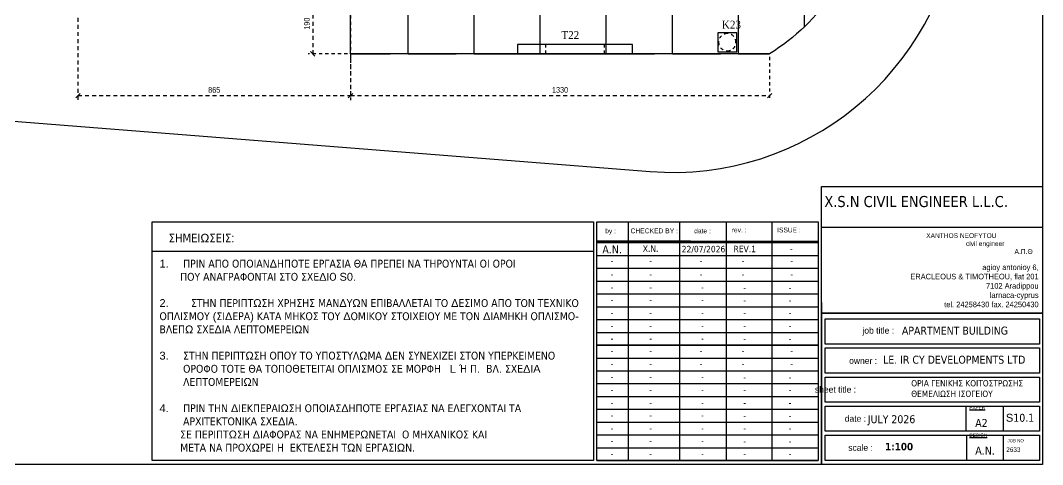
# Model space of a CAD drawing. Header units: millimetres. Extents: x -2171 to 1563, y -1758 to -1505.
# Drawn here: x -1550.93 to -1518.5, y -1684.86 to -1670.78 of the extents above; entities that cross this region are included whole.
import ezdxf

# ---------------------------------------------------------------- set-up
doc = ezdxf.new("R2010")
doc.units = ezdxf.units.MM
doc.header["$PDMODE"] = 32
for name, pattern in [('DASHED2', [0.375, 0.25, -0.125]), ('DOT', [0.025, 0, -0.025]), ('HIDDEN', [0.375, 0.25, -0.125]), ('HIDDEN2', [0.1875, 0.125, -0.0625])]:
    doc.linetypes.add(name, pattern=pattern)
doc.layers.get('Defpoints').update_dxf_attribs({"color": 6})
for name, color, linetype in [('-S_TEXT', 3, 'Continuous'), ('ANOIGMATA', 7, 'Continuous'), ('Col_Det_Fill', 7, 'Continuous'), ('Geo_Col', 7, 'Continuous'), ('Geo_Lines', 7, 'Continuous'), ('pinakaki', 153, 'Continuous'), ('Text_Col_-1', 7, 'Continuous')]:
    doc.layers.add(name, color=color, linetype=linetype)
doc.layers.add('A-ANNO-DIMS', color=1, linetype='Continuous', lineweight=9)
doc.layers.add('TEXT', color=20, linetype='Continuous', lineweight=13)
doc.styles.add('1-100', font='arial.ttf', dxfattribs={"width": 0.8})
doc.styles.add('S1TmsNwRmn11_b_934_161', font='times.ttf', dxfattribs={"width": 0.933629, "height": 0.001087})
doc.styles.get("Standard").update_dxf_attribs({"font": 'tahoma.ttf'})
doc.dimstyles.new('Copy of 1-100', dxfattribs={"dimtxt": 0.18, "dimasz": 0.14, "dimexe": 0.14, "dimexo": 0.1, "dimgap": 0.09, "dimtad": 1, "dimdec": 0, "dimlfac": 100, "dimrnd": 5, "dimzin": 5, "dimdsep": 46, "dimtxsty": '1-100', "dimblk": 'OBLIQUE', "dimcen": 0.09, "dimclrd": 1, "dimclre": 1, "dimclrt": 2, "dimadec": 0, "dimazin": 0, "dimtfac": 1, "dimtdec": 0, "dimtix": 1, "dimtmove": 2, "dimatfit": 3, "dimfxl": 5, "dimfxlon": 1, "dimtolj": 1, "dimtzin": 5, "dimarcsym": 0})

# ---------------------------------------------------------------- blocks, each defined once
blk = doc.blocks.new('LABEL 1')
at = {"color": 0}
for p, q in [((118391.268, -209928.524), (118398.288, -209928.524)), ((118392.259, -209928.524), (118392.259, -209936.09)), ((118393.899, -209936.09), (118393.899, -209928.524)), ((118395.385, -209936.09), (118395.385, -209928.524)), ((118396.826, -209936.09), (118396.826, -209928.524)), ((118405.409, -209928.699), (118398.39, -209928.699)), ((118394.242, -209929.133), (118391.27, -209929.133)), ((118391.27, -209929.133), (118398.289, -209929.133)), ((118398.289, -209929.184), (118391.27, -209929.184)), ((118398.289, -209929.133), (118398.289, -209929.184)), ((118398.39, -209931.085), (118398.39, -209936.218)), ((118398.512, -209932.4), (118398.512, -209931.601)), ((118398.512, -209933.321), (118398.512, -209932.522)), ((118398.512, -209934.242), (118398.512, -209933.444)), ((118398.512, -209935.164), (118398.512, -209934.365)), ((118398.512, -209936.085), (118398.512, -209935.286))]:
    blk.add_line(p, q, dxfattribs=at)
at = {"linetype": 'Continuous', "ltscale": 0.5}
blk.add_line((118391.162, -209929.467), (118377.159, -209929.467), dxfattribs=at)
at = {"color": 3}
blk.add_line((118398.289, -209930.348), (118398.289, -209932.434), dxfattribs=at)
for points in [[(118398.39, -209927.405), (118405.409, -209927.405)], [(118391.27, -209932.434), (118398.289, -209932.434)], [(118391.27, -209935.278), (118398.289, -209935.278)]]:
    blk.add_lwpolyline(points)
at = {"color": 0}
for points in [[(118398.39, -209927.405), (118405.409, -209927.405), (118405.409, -209931.414), (118398.39, -209931.414)], [(118391.27, -209928.524), (118398.289, -209928.524), (118398.289, -209932.434), (118391.27, -209932.434)], [(118391.27, -209928.524), (118398.289, -209928.524), (118398.289, -209936.09), (118391.27, -209936.09)], [(118398.39, -209931.414), (118405.409, -209931.414), (118405.409, -209936.218), (118398.39, -209936.218)]]:
    blk.add_lwpolyline(points, close=True, dxfattribs=at)
at = {"linetype": 'Continuous', "ltscale": 0.5}
blk.add_lwpolyline([(118377.159, -209928.524), (118391.162, -209928.524), (118391.162, -209936.085), (118377.159, -209936.085)], close=True, dxfattribs=at)
at = {"color": 0}
for points in [[(118391.27, -209929.59), (118398.289, -209929.59)], [(118391.27, -209929.996), (118398.289, -209929.996)], [(118391.27, -209930.403), (118398.289, -209930.403)], [(118391.27, -209930.809), (118398.289, -209930.809)], [(118391.27, -209931.215), (118398.289, -209931.215)], [(118391.27, -209931.621), (118398.289, -209931.621)], [(118398.512, -209931.601), (118405.313, -209931.601), (118405.313, -209932.4), (118398.512, -209932.4)], [(118391.27, -209932.028), (118398.289, -209932.028)], [(118391.27, -209932.434), (118398.289, -209932.434)], [(118398.512, -209932.522), (118405.313, -209932.522), (118405.313, -209933.321), (118398.512, -209933.321)], [(118391.27, -209932.84), (118398.289, -209932.84)], [(118391.27, -209933.246), (118398.289, -209933.246)], [(118398.512, -209933.444), (118405.313, -209933.444), (118405.313, -209934.242), (118398.512, -209934.242)], [(118391.27, -209933.653), (118398.289, -209933.653)], [(118391.27, -209934.059), (118398.289, -209934.059)], [(118391.27, -209934.465), (118398.289, -209934.465)], [(118398.512, -209934.365), (118405.313, -209934.365), (118405.313, -209935.164), (118398.512, -209935.164)], [(118402.978, -209934.365), (118402.978, -209935.164)], [(118404.155, -209934.365), (118404.155, -209935.164)], [(118391.27, -209934.871), (118398.289, -209934.871)], [(118398.512, -209935.286), (118405.313, -209935.286), (118405.313, -209936.085), (118398.512, -209936.085)], [(118402.998, -209935.286), (118402.998, -209936.085)], [(118404.155, -209935.286), (118404.155, -209936.085)], [(118391.27, -209935.684), (118398.289, -209935.684)], [(118391.27, -209936.09), (118398.289, -209936.09)]]:
    blk.add_lwpolyline(points, dxfattribs=at)
at = {"layer": '-S_TEXT', "color": 3, "insert": (118377.391, -209929.723), "char_height": 0.25, "attachment_point": 1}
blk.add_mtext_dynamic_manual_height_columns('\\pxi-3,l3,ql,t3;{\\fArial|b0|i0|c186|p34;1.^I}ΠΡΙΝ ΑΠΟ ΟΠΟΙΑΝ{\\fArial|b0|i0|c186|p34;Δ}ΗΠΟΤΕ ΕΡΓΑΣΙΑ ΘΑ ΠΡΕΠΕΙ ΝΑ ΤΗΡΟΥΝΤΑΙ ΟΙ ΟΡΟΙ\\P\\pi0,l0,q*,tz;       ΠΟΥ ΑΝΑΓΡΑΦΟΝΤΑΙ ΣΤΟ ΣΧΕ{\\fArial|b0|i0|c186|p34;Δ}ΙΟ {\\fArial|b0|i0|c186|p34;S0.\\P\\P\\pi-3,l3,ql,t3;2.^I}ΣΤΗΝ ΠΕΡΙΠΤ{\\fArial|b0|i0|c186|p34;Ω}ΣΗ ΧΡΗΣΗΣ ΜΑΝ{\\fArial|b0|i0|c186|p34;Δ}Υ{\\fArial|b0|i0|c186|p34;Ω}Ν ΕΠΙΒΑΛΛΕΤΑΙ ΤΟ {\\fArial|b0|i0|c186|p34;Δ}ΕΣΙΜΟ ΑΠΟ ΤΟΝ ΤΕΧΝΙΚΟ ΟΠΛΙΣΜΟΥ {\\fArial|b0|i0|c186|p34;(}ΣΙ{\\fArial|b0|i0|c186|p34;Δ}ΕΡΑ{\\fArial|b0|i0|c186|p34;) }ΚΑΤΑ ΜΗΚΟΣ ΤΟΥ {\\fArial|b0|i0|c186|p34;Δ}ΟΜΙΚΟΥ ΣΤΟΙΧΕΙΟΥ ΜΕ ΤΟΝ {\\fArial|b0|i0|c186|p34;Δ}ΙΑΜΗΚΗ ΟΠΛΙΣΜΟ{\\fArial|b0|i0|c186|p34;- }ΒΛΕΠ{\\fArial|b0|i0|c186|p34;Ω }ΣΧΕ{\\fArial|b0|i0|c186|p34;Δ}ΙΑ ΛΕΠΤΟΜΕΡΕΙ{\\fArial|b0|i0|c186|p34;Ω}Ν\\P\\pi0,l0,q*,tz;\\P\\pi-3,l3,ql,t3;{\\fArial|b0|i0|c186|p34;3.^I}ΣΤΗΝ ΠΕΡΙΠΤ{\\fArial|b0|i0|c186|p34;Ω}ΣΗ ΟΠΟΥ ΤΟ ΥΠΟΣΤΥΛ{\\fArial|b0|i0|c186|p34;Ω}ΜΑ {\\fArial|b0|i0|c186|p34;Δ}ΕΝ ΣΥΝΕΧΙΖΕΙ ΣΤΟΝ ΥΠΕΡΚΕΙΜΕΝΟ ΟΡΟΦΟ ΤΟΤΕ ΘΑ ΤΟΠΟΘΕΤΕΙΤΑΙ ΟΠΛΙΣΜΟΣ ΣΕ ΜΟΡΦH   {\\fArial|b0|i0|c186|p34;L }Ή Π{\\fArial|b0|i0|c186|p34;. } ΒΛ{\\fArial|b0|i0|c186|p34;. }ΣΧΕ{\\fArial|b0|i0|c186|p34;Δ}Ι{\\fArial|b0|i0|c186|p34;A }ΛΕΠΤΟΜΕΡΕΙ{\\fArial|b0|i0|c186|p34;Ω}Ν\\P\\pi0,l0,q*,tz;\\P\\pi-3,l3,ql,t3;{\\fArial|b0|i0|c186|p34;4.^I}ΠΡΙΝ ΤΗΝ {\\fArial|b0|i0|c186|p34;Δ}ΙΕΚΠΕΡΑΙ{\\fArial|b0|i0|c186|p34;Ω}ΣΗ ΟΠΟΙΑΣ{\\fArial|b0|i0|c186|p34;Δ}ΗΠΟΤΕ ΕΡΓΑΣΙΑΣ ΝΑ ΕΛΕΓΧΟΝΤΑΙ ΤΑ ΑΡΧΙΤΕΚΤΟΝΙΚΑ ΣΧΕ{\\fArial|b0|i0|c186|p34;Δ}ΙΑ{\\fArial|b0|i0|c186|p34;.\\P\\pi0,l0,q*,tz;}       ΣΕ ΠΕΡΙΠΤ{\\fArial|b0|i0|c186|p34;Ω}ΣΗ {\\fArial|b0|i0|c186|p34;Δ}ΙΑΦΟΡΑΣ ΝΑ ΕΝΗΜΕΡ{\\fArial|b0|i0|c186|p34;Ω}ΝΕΤΑΙ  Ο ΜΗΧΑΝΙΚΟΣ ΚΑΙ\\P       ΜΕΤΑ ΝΑ ΠΡΟΧ{\\fArial|b0|i0|c186|p34;Ω}ΡΕΙ Η  ΕΚΤΕΛΕΣΗ Τ{\\fArial|b0|i0|c186|p34;Ω}Ν ΕΡΓΑΣΙ{\\fArial|b0|i0|c186|p34;Ω}Ν{\\fArial|b0|i0|c186|p34;.}', width=13.35251, gutter_width=1, heights=[6.403], dxfattribs=at)
at = {"layer": 'ANOIGMATA', "attachment_point": 1}
for s, insert, char_height, width in [('\\pi4.5494;{\\fBankGothic Lt BT|b0|i0|c0|p34;\\H1.5x;\\C7;XANTHOS NEOFYTOU\\P\\pi5.8103;civil engineer\\P\\pi7.351;\\fArial|b0|i0|c161|p34;Α.Π.Θ}', (118397.168, -209928.883), 0.10094, 7.9171), ('\\pxqr;{\\fBankGothic Lt BT|b0|i0|c161|p34;\\H1.1667x;\\C0;agioy antonioy 6,\\PERACLEOUS & TIMOTHEOU, flat 201\\P7102 Aradippou\\Plarnaca-cyprus\\Ptel. 24258430 fax. 24250430}', (118397.225, -209929.875), 0.15141, 8.05841), ('\\pxqr;{\\fBankGothic Lt BT|b0|i0|c0|p34;\\H1.5x;\\C7; \\H1.3333x; job title :}', (118397.361, -209931.867), 0.10094, 3.33818), ('APARTMENT BUILDING', (118400.946, -209931.845), 0.25234, 5.34758), ('\\pxqr;{\\fBankGothic Lt BT|b0|i0|c0|p34;\\H1.5x;\\C7; \\H1.3333x; owner :}', (118396.82, -209932.823), 0.10094, 3.33818), ('LE. IR CY DEVELOPMENTS LTD', (118400.347, -209932.768), 0.25234, 5.34758), ('{\\fBankGothic Lt BT|b0|i0|c0|p34;\\C7;     sheet title :}', (118397.812, -209933.739), 0.20187, 3.33818), ('\\pxi8.03;{\\fBankGothic Lt BT|b0|i0|c161|p34;\\H0.5x;\\L\\C7;PAPER\\H2x;\\l }', (118401.382, -209934.359), 0.2125, 3.51387), ('\\pxqr;{\\fBankGothic Lt BT|b0|i0|c0|p34;\\C7; date :}', (118396.471, -209934.66), 0.20187, 3.33818), ('{\\C7;JULY 2026}', (118399.865, -209934.655), 0.25234, 4.57511), ('\\pxi8.03;{\\fBankGothic Lt BT|b0|i0|c0|p34;\\H0.5x;\\L\\C7;DESIGN\\H2x;\\l }', (118401.382, -209935.234), 0.2125, 3.51387), ('\\pxi8.03;{\\fBankGothic Lt BT|b0|i0|c0|p34;\\C7;JOB NO}', (118403.483, -209935.41), 0.10094, 3.33818), ('\\pxqr;{\\fBankGothic Lt BT|b0|i0|c0|p34;\\C7; scale :}', (118396.686, -209935.581), 0.20187, 3.33818), ('{\\fTahoma|b1|i0|c161|p34;\\C7;1:\\fTahoma|b1|i0|c0|p34;100}', (118400.413, -209935.531), 0.23651, 5.4102), ('\\pxi8.03;{\\fBankGothic Lt BT|b0|i0|c161|p34;\\C7;2\\fBankGothic Lt BT|b0|i0|c0|p34;633}', (118403.078, -209935.67), 0.14671, 4.85205)]:
    blk.add_mtext(s, dxfattribs=dict(at, insert=insert, char_height=char_height, width=width))
for s, insert, char_height in [('A2', (118403.274, -209934.773), 0.2523), ('A{\\fArial|b0|i0|c186|p34;.}N{\\fArial|b0|i0|c186|p34;.}', (118403.274, -209935.648), 0.25234)]:
    blk.add_mtext_dynamic_manual_height_columns(s, width=10.89316, gutter_width=1, heights=[0], dxfattribs=dict(at, insert=insert, char_height=char_height))
at = {"layer": 'pinakaki', "ltscale": 0.005, "insert": (118377.682, -209928.902), "char_height": 0.26955, "width": 6.67467, "attachment_point": 1}
blk.add_mtext('ΣΗΜΕΙ{\\fArial|b0|i0|c186|p34;Ω}ΣΕΙΣ{\\fArial|b0|i0|c186|p34;:}', dxfattribs=at)
at = {"layer": 'TEXT', "color": 0, "attachment_point": 1}
for s, insert, char_height, width in [('X.S.N CIVIL ENGINEER L.L.C.\\P', (118398.484, -209927.703), 0.35, 6.92207), ('{\\fBankGothic Lt BT|b0|i0|c0|p34;\\C7;ISSUE\\fBankGothic Lt BT|b0|i0|c161|p34; :}', (118396.989, -209928.705), 0.15234, 2.53906), ('\\pxqc;{\\fBankGothic Lt BT|b0|i0|c161|p34;\\C7;by :}', (118391.244, -209928.732), 0.15234, 0.91751), ('\\pxqc;{\\fArial|b0|i0|c186|p34;\\C7;CHECKED BY\\fBankGothic Lt BT|b0|i0|c161|p34; :}', (118391.819, -209928.732), 0.15234, 2.53906), ('\\pxqc;{\\fBankGothic Lt BT|b0|i0|c0|p34;\\C7;date :}', (118393.35, -209928.732), 0.15234, 2.53906), ('{\\fBankGothic Lt BT|b0|i0|c161|p34;\\C7;rev\\fBankGothic Lt BT|b0|i0|c0|p34;.\\fBankGothic Lt BT|b0|i0|c161|p34; :}', (118395.548, -209928.705), 0.152344, 2.53906), ('\\pxqc;{\\fTahoma|b0|i0|c0|p34;\\C7;A\\fTahoma|b0|i0|c161|p34;.\\fTahoma|b0|i0|c0|p34;N\\fTahoma|b0|i0|c161|p34;.}', (118391.244, -209929.272), 0.253906, 1.01563), ('\\pxqc;{\\fTahoma|b0|i0|c0|p34;\\H0.8x;\\C7;X.N.}', (118391.703, -209929.272), 0.25391, 2.53906), ('\\pxqc;{\\C7;22/07/2026}', (118393.976, -209929.284), 0.20313, 1.35307), ('\\pxqc;{\\fTahoma|b0|i0|c0|p34;\\H0.8x;\\C7;REV.1}', (118395.325, -209929.281), 0.25391, 1.26753), ('\\pxqc;{\\fTahoma|b0|i0|c0|p34;\\H0.8x;\\C7; \\fTahoma|b0|i0|c161|p34;-}', (118396.766, -209929.281), 0.25391, 1.26753), ('\\pxqc;{\\fTahoma|b0|i0|c0|p34;\\H0.8x;\\C7;-}', (118391.244, -209929.661), 0.25391, 1.01563), ('\\pxqc;{\\fTahoma|b0|i0|c0|p34;\\H0.8x;\\C7;-}', (118391.703, -209929.661), 0.25391, 2.53906), ('\\pxqc;{\\fTahoma|b0|i0|c0|p34;\\H0.8x;\\C7;   -}', (118393.189, -209929.661), 0.25391, 2.53906), ('\\pxqc;{\\fTahoma|b0|i0|c0|p34;\\H0.8x;\\C7;-}', (118394.631, -209929.661), 0.25391, 2.53906), ('\\pxqc;{\\fTahoma|b0|i0|c0|p34;\\H0.8x;\\C7;-}', (118396.177, -209929.661), 0.25391, 2.53906), ('\\pxqc;{\\fTahoma|b0|i0|c0|p34;\\H0.8x;\\C7;-}', (118391.244, -209930.085), 0.25391, 1.01563), ('\\pxqc;{\\fTahoma|b0|i0|c0|p34;\\H0.8x;\\C7;-}', (118391.703, -209930.085), 0.25391, 2.53906), ('\\pxqc;{\\fTahoma|b0|i0|c0|p34;\\H0.8x;\\C7;   -}', (118393.189, -209930.085), 0.25391, 2.53906), ('\\pxqc;{\\fTahoma|b0|i0|c0|p34;\\H0.8x;\\C7;-}', (118394.631, -209930.085), 0.25391, 2.53906), ('\\pxqc;{\\fTahoma|b0|i0|c0|p34;\\H0.8x;\\C7;-}', (118396.177, -209930.085), 0.25391, 2.53906), ('\\pxqc;{\\fTahoma|b0|i0|c0|p34;\\H0.8x;\\C7;-}', (118391.244, -209930.491), 0.25391, 1.01563), ('\\pxqc;{\\fTahoma|b0|i0|c0|p34;\\H0.8x;\\C7;-}', (118391.703, -209930.491), 0.25391, 2.53906), ('\\pxqc;{\\fTahoma|b0|i0|c0|p34;\\H0.8x;\\C7;-}', (118393.35, -209930.491), 0.25391, 2.53906), ('\\pxqc;{\\fTahoma|b0|i0|c161|p34;\\H0.8x;\\C7;-}', (118395.325, -209930.5), 0.25391, 1.26753), ('\\pxqc;{\\fTahoma|b0|i0|c161|p34;\\H0.8x;\\C7;-}', (118396.766, -209930.5), 0.25391, 1.26753), ('\\pxqc;{\\fTahoma|b0|i0|c0|p34;\\H0.8x;\\C7;-}', (118391.244, -209930.897), 0.25391, 1.01563), ('\\pxqc;{\\fTahoma|b0|i0|c0|p34;\\H0.8x;\\C7;-}', (118391.703, -209930.897), 0.25391, 2.53906), ('\\pxqc;{\\fTahoma|b0|i0|c0|p34;\\H0.8x;\\C7;-}', (118393.35, -209930.897), 0.25391, 2.53906), ('\\pxqc;{\\fTahoma|b0|i0|c161|p34;\\H0.8x;\\C7;-}', (118395.325, -209930.906), 0.25391, 1.26753), ('\\pxqc;{\\fTahoma|b0|i0|c161|p34;\\H0.8x;\\C7;-}', (118396.766, -209930.906), 0.25391, 1.26753), ('\\pxqc;{\\fTahoma|b0|i0|c0|p34;\\H0.8x;\\C7;-}', (118391.244, -209931.303), 0.25391, 1.01563), ('\\pxqc;{\\fTahoma|b0|i0|c0|p34;\\H0.8x;\\C7;-}', (118391.703, -209931.303), 0.25391, 2.53906), ('\\pxqc;{\\fTahoma|b0|i0|c0|p34;\\H0.8x;\\C7;-}', (118393.35, -209931.303), 0.25391, 2.53906), ('\\pxqc;{\\fTahoma|b0|i0|c161|p34;\\H0.8x;\\C7;-}', (118395.325, -209931.312), 0.25391, 1.26753), ('\\pxqc;{\\fTahoma|b0|i0|c161|p34;\\H0.8x;\\C7;-}', (118396.766, -209931.312), 0.25391, 1.26753), ('\\pxqc;{\\fTahoma|b0|i0|c0|p34;\\H0.8x;\\C7;-}', (118391.244, -209931.71), 0.25391, 1.01563), ('\\pxqc;{\\fTahoma|b0|i0|c0|p34;\\H0.8x;\\C7;-}', (118391.703, -209931.71), 0.25391, 2.53906), ('\\pxqc;{\\fTahoma|b0|i0|c0|p34;\\H0.8x;\\C7;-}', (118393.35, -209931.71), 0.25391, 2.53906), ('\\pxqc;{\\fTahoma|b0|i0|c161|p34;\\H0.8x;\\C7;-}', (118395.325, -209931.718), 0.25391, 1.26753), ('\\pxqc;{\\fTahoma|b0|i0|c161|p34;\\H0.8x;\\C7;-}', (118396.766, -209931.718), 0.25391, 1.26753), ('\\pxqc;{\\fTahoma|b0|i0|c0|p34;\\H0.8x;\\C7;-}', (118391.244, -209932.116), 0.25391, 1.01563), ('\\pxqc;{\\fTahoma|b0|i0|c0|p34;\\H0.8x;\\C7;-}', (118391.703, -209932.116), 0.25391, 2.53906), ('\\pxqc;{\\fTahoma|b0|i0|c0|p34;\\H0.8x;\\C7;-}', (118393.35, -209932.116), 0.25391, 2.53906), ('\\pxqc;{\\fTahoma|b0|i0|c161|p34;\\H0.8x;\\C7;-}', (118395.325, -209932.125), 0.25391, 1.26753), ('\\pxqc;{\\fTahoma|b0|i0|c161|p34;\\H0.8x;\\C7;-}', (118396.766, -209932.125), 0.25391, 1.26753), ('\\pxqc;{\\fTahoma|b0|i0|c0|p34;\\H0.8x;\\C7;-}', (118391.244, -209932.505), 0.25391, 1.01563), ('\\pxqc;{\\fTahoma|b0|i0|c0|p34;\\H0.8x;\\C7;-}', (118391.703, -209932.505), 0.25391, 2.53906), ('\\pxqc;{\\fTahoma|b0|i0|c0|p34;\\H0.8x;\\C7;   -}', (118393.189, -209932.505), 0.25391, 2.53906), ('\\pxqc;{\\fTahoma|b0|i0|c0|p34;\\H0.8x;\\C7;-}', (118394.631, -209932.505), 0.25391, 2.53906), ('\\pxqc;{\\fTahoma|b0|i0|c0|p34;\\H0.8x;\\C7;-}', (118396.177, -209932.505), 0.25391, 2.53906), ('\\pxqc;{\\fTahoma|b0|i0|c0|p34;\\H0.8x;\\C7;-}', (118391.244, -209932.928), 0.25391, 1.01563), ('\\pxqc;{\\fTahoma|b0|i0|c0|p34;\\H0.8x;\\C7;-}', (118391.703, -209932.928), 0.25391, 2.53906), ('\\pxqc;{\\fTahoma|b0|i0|c0|p34;\\H0.8x;\\C7;   -}', (118393.189, -209932.928), 0.25391, 2.53906), ('\\pxqc;{\\fTahoma|b0|i0|c0|p34;\\H0.8x;\\C7;-}', (118394.631, -209932.928), 0.25391, 2.53906), ('\\pxqc;{\\fTahoma|b0|i0|c0|p34;\\H0.8x;\\C7;-}', (118396.177, -209932.928), 0.25391, 2.53906), ('\\pxqc;{\\fTahoma|b0|i0|c0|p34;\\H0.8x;\\C7;-}', (118391.244, -209933.335), 0.25391, 1.01563), ('\\pxqc;{\\fTahoma|b0|i0|c0|p34;\\H0.8x;\\C7;-}', (118391.703, -209933.335), 0.25391, 2.53906), ('\\pxqc;{\\fTahoma|b0|i0|c0|p34;\\H0.8x;\\C7;-}', (118393.35, -209933.335), 0.25391, 2.53906), ('\\pxqc;{\\fTahoma|b0|i0|c161|p34;\\H0.8x;\\C7;-}', (118395.325, -209933.343), 0.25391, 1.26753), ('\\pxqc;{\\fTahoma|b0|i0|c161|p34;\\H0.8x;\\C7;-}', (118396.766, -209933.343), 0.25391, 1.26753), ('\\pxqc;{\\fTahoma|b0|i0|c0|p34;\\H0.8x;\\C7;-}', (118391.244, -209933.741), 0.25391, 1.01563), ('\\pxqc;{\\fTahoma|b0|i0|c0|p34;\\H0.8x;\\C7;-}', (118391.703, -209933.741), 0.25391, 2.53906), ('\\pxqc;{\\fTahoma|b0|i0|c0|p34;\\H0.8x;\\C7;-}', (118393.35, -209933.741), 0.25391, 2.53906), ('\\pxqc;{\\fTahoma|b0|i0|c161|p34;\\H0.8x;\\C7;-}', (118395.325, -209933.75), 0.25391, 1.26753), ('\\pxqc;{\\fTahoma|b0|i0|c161|p34;\\H0.8x;\\C7;-}', (118396.766, -209933.75), 0.25391, 1.26753), ('\\pxqc;{\\fTahoma|b0|i0|c0|p34;\\H0.8x;\\C7;-}', (118391.244, -209934.147), 0.25391, 1.01563), ('\\pxqc;{\\fTahoma|b0|i0|c0|p34;\\H0.8x;\\C7;-}', (118391.703, -209934.147), 0.25391, 2.53906), ('\\pxqc;{\\fTahoma|b0|i0|c0|p34;\\H0.8x;\\C7;-}', (118393.35, -209934.147), 0.25391, 2.53906), ('\\pxqc;{\\fTahoma|b0|i0|c161|p34;\\H0.8x;\\C7;-}', (118395.325, -209934.156), 0.25391, 1.26753), ('\\pxqc;{\\fTahoma|b0|i0|c161|p34;\\H0.8x;\\C7;-}', (118396.766, -209934.156), 0.25391, 1.26753), ('\\pxqc;{\\fTahoma|b0|i0|c0|p34;\\H0.8x;\\C7;-}', (118391.244, -209934.553), 0.25391, 1.01563), ('\\pxqc;{\\fTahoma|b0|i0|c0|p34;\\H0.8x;\\C7;-}', (118391.703, -209934.553), 0.25391, 2.53906), ('\\pxqc;{\\fTahoma|b0|i0|c0|p34;\\H0.8x;\\C7;-}', (118393.35, -209934.553), 0.25391, 2.53906), ('\\pxqc;{\\fTahoma|b0|i0|c161|p34;\\H0.8x;\\C7;-}', (118395.325, -209934.562), 0.25391, 1.26753), ('\\pxqc;{\\fTahoma|b0|i0|c161|p34;\\H0.8x;\\C7;-}', (118396.766, -209934.562), 0.25391, 1.26753), ('\\pxqc;{\\fTahoma|b0|i0|c0|p34;\\H0.8x;\\C7;-}', (118391.244, -209934.96), 0.25391, 1.01563), ('\\pxqc;{\\fTahoma|b0|i0|c0|p34;\\H0.8x;\\C7;-}', (118391.703, -209934.96), 0.25391, 2.53906), ('\\pxqc;{\\fTahoma|b0|i0|c0|p34;\\H0.8x;\\C7;-}', (118393.35, -209934.96), 0.25391, 2.53906), ('\\pxqc;{\\fTahoma|b0|i0|c161|p34;\\H0.8x;\\C7;-}', (118395.325, -209934.968), 0.25391, 1.26753), ('\\pxqc;{\\fTahoma|b0|i0|c161|p34;\\H0.8x;\\C7;-}', (118396.766, -209934.968), 0.25391, 1.26753), ('\\pxqc;{\\fTahoma|b0|i0|c0|p34;\\H0.8x;\\C7;-}', (118391.244, -209935.366), 0.25391, 1.01563), ('\\pxqc;{\\fTahoma|b0|i0|c0|p34;\\H0.8x;\\C7;-}', (118391.703, -209935.366), 0.25391, 2.53906), ('\\pxqc;{\\fTahoma|b0|i0|c0|p34;\\H0.8x;\\C7;-}', (118393.35, -209935.366), 0.25391, 2.53906), ('\\pxqc;{\\fTahoma|b0|i0|c161|p34;\\H0.8x;\\C7;-}', (118395.325, -209935.375), 0.25391, 1.26753), ('\\pxqc;{\\fTahoma|b0|i0|c161|p34;\\H0.8x;\\C7;-}', (118396.766, -209935.375), 0.25391, 1.26753), ('\\pxqc;{\\fTahoma|b0|i0|c0|p34;\\H0.8x;\\C7;-}', (118391.244, -209935.772), 0.25391, 1.01563), ('\\pxqc;{\\fTahoma|b0|i0|c0|p34;\\H0.8x;\\C7;-}', (118391.703, -209935.772), 0.25391, 2.53906), ('\\pxqc;{\\fTahoma|b0|i0|c0|p34;\\H0.8x;\\C7;-}', (118393.35, -209935.772), 0.25391, 2.53906), ('\\pxqc;{\\fTahoma|b0|i0|c161|p34;\\H0.8x;\\C7;-}', (118395.325, -209935.781), 0.25391, 1.26753), ('\\pxqc;{\\fTahoma|b0|i0|c161|p34;\\H0.8x;\\C7;-}', (118396.766, -209935.781), 0.25391, 1.26753)]:
    blk.add_mtext(s, dxfattribs=dict(at, insert=insert, char_height=char_height, width=width))
blk = doc.blocks.new('_Oblique')
at = {"color": 0, "linetype": 'ByBlock', "lineweight": -2}
blk.add_line((-0.5, -0.5), (0.5, 0.5), dxfattribs=at)
blk = doc.blocks.new('*D2167')
at = {"layer": 'Col_Det_Fill', "color": 1, "linetype": 'HIDDEN', "lineweight": -2, "ltscale": 0.5}
blk.add_line((-1549.104, -1670.024), (-1549.104, -1673.306), dxfattribs=at)
at = {"layer": 'Col_Det_Fill', "color": 1, "linetype": 'HIDDEN2', "lineweight": -2, "ltscale": 0.5}
blk.add_line((-1540.455, -1670.024), (-1540.455, -1673.306), dxfattribs=at)
at = {"layer": 'Col_Det_Fill', "color": 1, "linetype": 'DASHED2', "lineweight": -2, "ltscale": 0.5}
blk.add_line((-1549.104, -1673.166), (-1540.455, -1673.166), dxfattribs=at)
at = {"layer": 'Defpoints', "color": 0, "ltscale": 0.5}
for p in [(-1549.104, -1669.924), (-1540.455, -1669.924), (-1540.455, -1673.166)]:
    blk.add_point(p, dxfattribs=at)
at = {"layer": 'Col_Det_Fill', "color": 1, "lineweight": -2, "ltscale": 0.5, "xscale": 0.14, "yscale": 0.14, "zscale": 0.14, "rotation": 180}
blk.add_blockref('_Oblique', (-1549.104, -1673.166), dxfattribs=at)
at = {"layer": 'Col_Det_Fill', "color": 1, "lineweight": -2, "ltscale": 0.5, "xscale": 0.14, "yscale": 0.14, "zscale": 0.14}
blk.add_blockref('_Oblique', (-1540.455, -1673.166), dxfattribs=at)
at = {"layer": 'Col_Det_Fill', "color": 2, "ltscale": 0.5, "insert": (-1544.779, -1672.984), "char_height": 0.18, "attachment_point": 5, "style": '1-100'}
blk.add_mtext('\\A1;865', dxfattribs=at)
blk = doc.blocks.new('*D2168')
at = {"layer": 'Col_Det_Fill', "color": 1, "linetype": 'HIDDEN', "lineweight": -2, "ltscale": 0.5}
blk.add_line((-1540.555, -1669.924), (-1541.796, -1669.924), dxfattribs=at)
at = {"layer": 'Col_Det_Fill', "color": 1, "linetype": 'DASHED2', "lineweight": -2, "ltscale": 0.5}
blk.add_line((-1541.656, -1669.924), (-1541.656, -1671.839), dxfattribs=at)
at = {"layer": 'Col_Det_Fill', "color": 1, "linetype": 'HIDDEN2', "lineweight": -2, "ltscale": 0.5}
blk.add_line((-1540.555, -1671.839), (-1541.796, -1671.839), dxfattribs=at)
at = {"layer": 'Defpoints', "color": 0, "ltscale": 0.5}
for p in [(-1540.455, -1669.924), (-1541.656, -1671.839), (-1540.455, -1671.839)]:
    blk.add_point(p, dxfattribs=at)
at = {"layer": 'Col_Det_Fill', "color": 1, "lineweight": -2, "ltscale": 0.5, "xscale": 0.14, "yscale": 0.14, "zscale": 0.14}
for p, rotation in [((-1541.656, -1669.924), 90), ((-1541.656, -1671.839), 270)]:
    blk.add_blockref('_Oblique', p, dxfattribs=dict(at, rotation=rotation))
at = {"layer": 'Col_Det_Fill', "color": 2, "ltscale": 0.5, "insert": (-1541.838, -1670.882), "char_height": 0.18, "attachment_point": 5, "rotation": 90, "style": '1-100'}
blk.add_mtext('\\A1;190', dxfattribs=at)
blk = doc.blocks.new('*D2169')
at = {"layer": 'Col_Det_Fill', "color": 1, "linetype": 'HIDDEN', "lineweight": -2, "ltscale": 0.5}
blk.add_line((-1540.455, -1671.939), (-1540.455, -1673.306), dxfattribs=at)
at = {"layer": 'Col_Det_Fill', "color": 1, "linetype": 'HIDDEN2', "lineweight": -2, "ltscale": 0.5}
blk.add_line((-1527.16, -1671.939), (-1527.16, -1673.306), dxfattribs=at)
at = {"layer": 'Col_Det_Fill', "color": 1, "linetype": 'DASHED2', "lineweight": -2, "ltscale": 0.5}
blk.add_line((-1540.455, -1673.166), (-1527.16, -1673.166), dxfattribs=at)
at = {"layer": 'Defpoints', "color": 0, "ltscale": 0.5}
for p in [(-1540.455, -1671.839), (-1527.16, -1671.839), (-1527.16, -1673.166)]:
    blk.add_point(p, dxfattribs=at)
at = {"layer": 'Col_Det_Fill', "color": 1, "lineweight": -2, "ltscale": 0.5, "xscale": 0.14, "yscale": 0.14, "zscale": 0.14, "rotation": 180}
blk.add_blockref('_Oblique', (-1540.455, -1673.166), dxfattribs=at)
at = {"layer": 'Col_Det_Fill', "color": 1, "lineweight": -2, "ltscale": 0.5, "xscale": 0.14, "yscale": 0.14, "zscale": 0.14}
blk.add_blockref('_Oblique', (-1527.16, -1673.166), dxfattribs=at)
at = {"layer": 'Col_Det_Fill', "color": 2, "ltscale": 0.5, "insert": (-1533.807, -1672.984), "char_height": 0.18, "attachment_point": 5, "style": '1-100'}
blk.add_mtext('\\A1;1330', dxfattribs=at)

msp = doc.modelspace()

# ---------------------------------------------------------------- hatches: boundary and pattern name
at = {"layer": 'Col_Det_Fill', "ltscale": 0.5, "transparency": 33554572}
h = msp.add_hatch(dxfattribs=at)
h.set_pattern_fill('ANGLE', color=256, scale=0.3)
h.set_pattern_definition([(0, (-1549.1047, -1671.8395), (0, 2.0955), [1.524, -0.5715]), (90, (-1549.1047, -1671.8395), (-2.0955, 1e-16), [1.524, -0.5715])])
h.paths.add_polyline_path([(-1549.1047, -1663.2275), (-1540.0052, -1663.2274), (-1540.0053, -1658.1239), (-1540.305, -1658.1239), (-1540.305, -1656.336), (-1525.4264, -1656.336, -0.4672182), (-1523.1851, -1658.8097), (-1524.119, -1667.291, -0.2172258), (-1527.1596, -1671.8392), (-1540.4552, -1671.8395), (-1540.4551, -1671.8394), (-1540.455, -1669.924), (-1549.1039, -1669.9239)])

# ---------------------------------------------------------------- linework, layer by layer
at = {"layer": '-S_TEXT', "ltscale": 5}
msp.add_lwpolyline([(-1576.6466, -1644.8186), (-1518.4991, -1644.8186), (-1518.4991, -1684.8633), (-1576.6466, -1684.8633)], close=True, dxfattribs=at)
at = {"layer": 'Col_Det_Fill', "color": 94, "ltscale": 0.5}
msp.add_lwpolyline([(-1540.305, -1658.1239), (-1540.305, -1656.336), (-1525.4264, -1656.336, -0.4672182), (-1523.1851, -1658.8097), (-1524.119, -1667.291, -0.2172258), (-1527.1596, -1671.8392), (-1540.4552, -1671.8395), (-1540.4551, -1671.8394), (-1540.455, -1669.924), (-1549.1039, -1669.9239), (-1549.1047, -1663.2275), (-1540.0052, -1663.2274), (-1540.0053, -1658.1239)], format="xyb", close=True, dxfattribs=at)
at = {"layer": 'Geo_Col', "color": 94}
for points in [[(-1528.8022, -1671.7717), (-1528.2022, -1671.7717), (-1528.2022, -1671.1717), (-1528.8022, -1671.1717)], [(-1535.1552, -1671.8388), (-1531.505, -1671.8388), (-1531.505, -1671.5388), (-1535.1552, -1671.5388)]]:
    msp.add_lwpolyline(points, close=True, dxfattribs=at)
at = {"layer": 'Geo_Col', "color": 94, "linetype": 'HIDDEN2', "ltscale": 0.5}
msp.add_lwpolyline([(-1528.2272, -1671.4717, 0.4142136), (-1528.5022, -1671.1967, 0.4142136), (-1528.7772, -1671.4717, 0.4142136), (-1528.5022, -1671.7467, 0.4142136)], format="xyb", close=True, dxfattribs=at)
at = {"layer": 'Geo_Col', "color": 94, "linetype": 'DOT'}
for points in [[(-1535.1552, -1671.8388), (-1534.2552, -1671.8388), (-1534.2552, -1671.5388), (-1535.1552, -1671.5388)], [(-1531.505, -1671.5388), (-1532.405, -1671.5388), (-1532.405, -1671.8388), (-1531.505, -1671.8388)]]:
    msp.add_lwpolyline(points, close=True, dxfattribs=at)
at = {"layer": 'Geo_Lines', "color": 94, "ltscale": 0.5}
msp.add_lwpolyline([(-1575.7482, -1653.0739), (-1576.6606, -1662.6369, 0.4189744), (-1568.2787, -1672.621), (-1530.9516, -1675.5723, 0.4025719), (-1521.1581, -1667.5461), (-1519.3766, -1651.3382), (-1545.224, -1650.9741), (-1545.2482, -1653.0739)], format="xyb", close=True, dxfattribs=at)

# ---------------------------------------------------------------- block references
at = {"linetype": 'Continuous', "ltscale": 0.5}
msp.add_blockref('LABEL 1', (-119923.9077, 208251.3551), dxfattribs=at)

# ---------------------------------------------------------------- texts
at = {"layer": '-S_TEXT', "ltscale": 5, "insert": (-1519.6621, -1683.2537), "char_height": 0.252344, "attachment_point": 1}
msp.add_mtext_dynamic_manual_height_columns('{\\fArial|b0|i0|c186|p34;S}10.1', width=10.893157, gutter_width=1, heights=[0], dxfattribs=at)
at = {"layer": 'A-ANNO-DIMS', "color": 7, "linetype": 'Continuous', "insert": (-1522.6653, -1682.1854), "char_height": 0.2, "width": 4.491897, "attachment_point": 1}
msp.add_mtext('{\\fTahoma|b0|i0|c161|p34;ΟΡΙΑ ΓΕΝΙΚΗΣ ΚΟΙΤΟΣΤΡΩΣΗΣ}\\PΘΕΜΕΛΙΩΣΗ ΙΣΟΓΕΙΟΥ', dxfattribs=at)
at = {"layer": 'Text_Col_-1', "color": 200, "style": 'S1TmsNwRmn11_b_934_161', "width": 0.933629}
for s, p in [('K23', (-1528.674, -1671.0398)), ('T22', (-1533.7668, -1671.3699))]:
    msp.add_text(s, height=0.25, dxfattribs=at).set_placement(p)

# ---------------------------------------------------------------- dimensions: what is measured, and where the dimension line sits
at = {"layer": 'Col_Det_Fill', "color": 252, "ltscale": 0.5}
for base, p1, p2, picture, middle in [((-1540.455, -1673.166), (-1549.1039, -1669.9238), (-1540.455, -1669.9238), '*D2167', (-1544.7795, -1672.9841)), ((-1527.15999, -1673.16602), (-1540.45501, -1671.8395), (-1527.15999, -1671.8395), '*D2169', (-1533.8075, -1672.98405))]:
    dim = msp.add_linear_dim(base=base, p1=p1, p2=p2, dimstyle='Copy of 1-100', dxfattribs=at)
    dim.commit()
    dim.dimension.update_dxf_attribs({"geometry": picture, "text_midpoint": middle})
dim = msp.add_linear_dim(base=(-1541.6561, -1671.8395), p1=(-1540.455, -1669.9238), p2=(-1540.455, -1671.8395), angle=90, dimstyle='Copy of 1-100', dxfattribs=at)
dim.commit()
dim.dimension.update_dxf_attribs({"geometry": '*D2168', "text_midpoint": (-1541.838, -1670.8817)})

doc.saveas('drawing.dxf')
